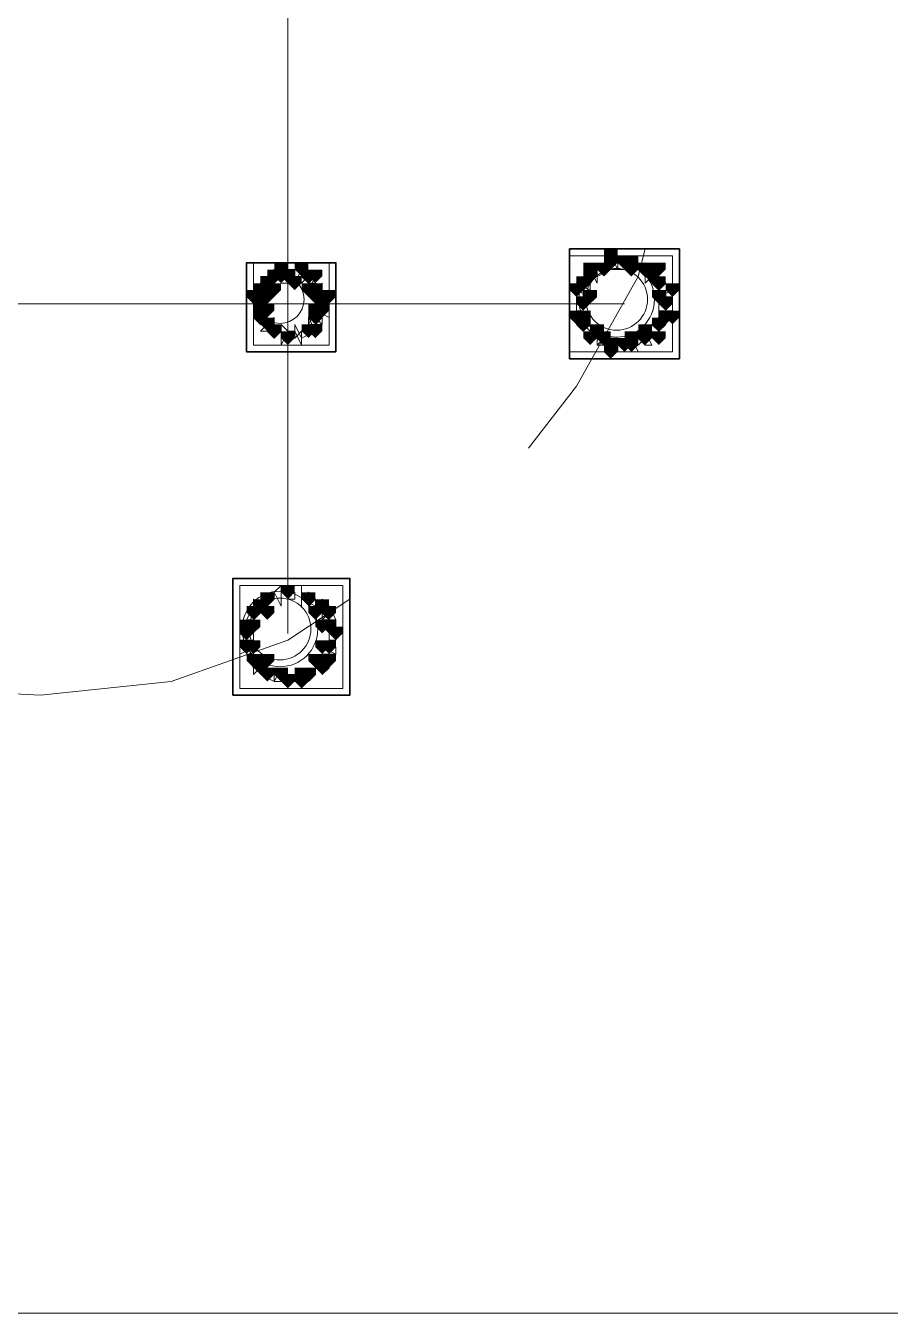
# Model space of a CAD drawing. Header units: millimetres. Extents: x 2315 to 4619, y 1334 to 1897.
# Drawn here: x 3654.18 to 3661.86, y 1530.21 to 1541.67 of the extents above; entities that cross this region are included whole.
import ezdxf

# ---------------------------------------------------------------- set-up
doc = ezdxf.new("R2010")
doc.units = ezdxf.units.MM
for name, color, linetype, true_color in [('PDF_10', 7, 'Continuous', 0x00b85c), ('PDF_AXIS', 7, 'Continuous', 0x00b85c), ('PDF_柱构件', 7, 'Continuous', 0x00b85c), ('PDF_转运站初步方案', 7, 'Continuous', 0x00b85c)]:
    doc.layers.add(name, color=color, linetype=linetype, true_color=true_color)
doc.layers.add('PDF_中心线层', color=1, linetype='Continuous')
doc.layers.add('PDF_粗实线层', color=7, linetype='Continuous')

msp = doc.modelspace()

# ---------------------------------------------------------------- hatches: boundary and pattern name
at = {"layer": 'PDF_10', "transparency": 33554559}
for points in [[(3659.502, 1539.62), (3659.441, 1539.62), (3659.441, 1539.558), (3659.502, 1539.497), (3659.563, 1539.558), (3659.563, 1539.62)], [(3659.502, 1539.62), (3659.441, 1539.62), (3659.441, 1539.558), (3659.502, 1539.497), (3659.563, 1539.558), (3659.563, 1539.62)], [(3659.502, 1539.62), (3659.441, 1539.62), (3659.441, 1539.558), (3659.502, 1539.497), (3659.563, 1539.558), (3659.563, 1539.62)], [(3656.387, 1539.497), (3656.326, 1539.497), (3656.326, 1539.436), (3656.387, 1539.375), (3656.448, 1539.436), (3656.448, 1539.497)], [(3656.387, 1539.497), (3656.326, 1539.497), (3656.326, 1539.436), (3656.387, 1539.375), (3656.448, 1539.436), (3656.448, 1539.497)], [(3656.509, 1539.497), (3656.448, 1539.497), (3656.448, 1539.436), (3656.509, 1539.375), (3656.57, 1539.436), (3656.57, 1539.497)], [(3656.509, 1539.497), (3656.448, 1539.497), (3656.448, 1539.436), (3656.509, 1539.375), (3656.57, 1539.436), (3656.57, 1539.497)], [(3656.692, 1539.497), (3656.631, 1539.497), (3656.631, 1539.436), (3656.692, 1539.375), (3656.753, 1539.436), (3656.753, 1539.497)], [(3656.692, 1539.497), (3656.631, 1539.497), (3656.631, 1539.436), (3656.692, 1539.375), (3656.753, 1539.436), (3656.753, 1539.497)], [(3659.319, 1539.558), (3659.258, 1539.558), (3659.258, 1539.497), (3659.319, 1539.436), (3659.38, 1539.497), (3659.38, 1539.558)], [(3659.319, 1539.558), (3659.258, 1539.558), (3659.258, 1539.497), (3659.319, 1539.436), (3659.38, 1539.497), (3659.38, 1539.558)], [(3659.685, 1539.558), (3659.624, 1539.558), (3659.624, 1539.497), (3659.685, 1539.436), (3659.746, 1539.497), (3659.746, 1539.558)], [(3659.685, 1539.558), (3659.624, 1539.558), (3659.624, 1539.497), (3659.685, 1539.436), (3659.746, 1539.497), (3659.746, 1539.558)], [(3656.265, 1539.375), (3656.203, 1539.375), (3656.203, 1539.314), (3656.265, 1539.253), (3656.326, 1539.314), (3656.326, 1539.375)], [(3656.265, 1539.375), (3656.203, 1539.375), (3656.203, 1539.314), (3656.265, 1539.253), (3656.326, 1539.314), (3656.326, 1539.375)], [(3656.753, 1539.375), (3656.692, 1539.375), (3656.692, 1539.314), (3656.753, 1539.253), (3656.814, 1539.314), (3656.814, 1539.375)], [(3656.753, 1539.375), (3656.692, 1539.375), (3656.692, 1539.314), (3656.753, 1539.253), (3656.814, 1539.314), (3656.814, 1539.375)], [(3659.135, 1539.436), (3659.074, 1539.436), (3659.074, 1539.375), (3659.135, 1539.314), (3659.196, 1539.375), (3659.196, 1539.436)], [(3659.135, 1539.436), (3659.074, 1539.436), (3659.074, 1539.375), (3659.135, 1539.314), (3659.196, 1539.375), (3659.196, 1539.436)], [(3659.807, 1539.436), (3659.746, 1539.436), (3659.746, 1539.375), (3659.807, 1539.314), (3659.868, 1539.375), (3659.868, 1539.436)], [(3659.807, 1539.436), (3659.746, 1539.436), (3659.746, 1539.375), (3659.807, 1539.314), (3659.868, 1539.375), (3659.868, 1539.436)], [(3659.807, 1539.436), (3659.746, 1539.436), (3659.746, 1539.375), (3659.807, 1539.314), (3659.868, 1539.375), (3659.868, 1539.436)], [(3656.265, 1539.253), (3656.203, 1539.253), (3656.203, 1539.192), (3656.265, 1539.131), (3656.326, 1539.192), (3656.326, 1539.253)], [(3656.265, 1539.253), (3656.203, 1539.253), (3656.203, 1539.192), (3656.265, 1539.131), (3656.326, 1539.192), (3656.326, 1539.253)], [(3656.814, 1539.253), (3656.753, 1539.253), (3656.753, 1539.192), (3656.814, 1539.131), (3656.875, 1539.192), (3656.875, 1539.253)], [(3656.814, 1539.253), (3656.753, 1539.253), (3656.753, 1539.192), (3656.814, 1539.131), (3656.875, 1539.192), (3656.875, 1539.253)], [(3659.135, 1539.253), (3659.074, 1539.253), (3659.074, 1539.192), (3659.135, 1539.131), (3659.196, 1539.192), (3659.196, 1539.253)], [(3659.135, 1539.253), (3659.074, 1539.253), (3659.074, 1539.192), (3659.135, 1539.131), (3659.196, 1539.192), (3659.196, 1539.253)], [(3659.868, 1539.253), (3659.807, 1539.253), (3659.807, 1539.192), (3659.868, 1539.131), (3659.929, 1539.192), (3659.929, 1539.253)], [(3659.868, 1539.253), (3659.807, 1539.253), (3659.807, 1539.192), (3659.868, 1539.131), (3659.929, 1539.192), (3659.929, 1539.253)], [(3656.265, 1539.131), (3656.203, 1539.131), (3656.203, 1539.07), (3656.265, 1539.009), (3656.326, 1539.07), (3656.326, 1539.131)], [(3656.265, 1539.131), (3656.203, 1539.131), (3656.203, 1539.07), (3656.265, 1539.009), (3656.326, 1539.07), (3656.326, 1539.131)], [(3656.753, 1539.131), (3656.692, 1539.131), (3656.692, 1539.07), (3656.753, 1539.009), (3656.814, 1539.07), (3656.814, 1539.131)], [(3656.753, 1539.131), (3656.692, 1539.131), (3656.692, 1539.07), (3656.753, 1539.009), (3656.814, 1539.07), (3656.814, 1539.131)], [(3659.135, 1539.07), (3659.074, 1539.07), (3659.074, 1539.009), (3659.135, 1538.948), (3659.196, 1539.009), (3659.196, 1539.07)], [(3659.135, 1539.07), (3659.074, 1539.07), (3659.074, 1539.009), (3659.135, 1538.948), (3659.196, 1539.009), (3659.196, 1539.07)], [(3659.807, 1539.07), (3659.746, 1539.07), (3659.746, 1539.009), (3659.807, 1538.948), (3659.868, 1539.009), (3659.868, 1539.07)], [(3659.807, 1539.07), (3659.746, 1539.07), (3659.746, 1539.009), (3659.807, 1538.948), (3659.868, 1539.009), (3659.868, 1539.07)], [(3659.807, 1539.07), (3659.746, 1539.07), (3659.746, 1539.009), (3659.807, 1538.948), (3659.868, 1539.009), (3659.868, 1539.07)], [(3656.387, 1539.009), (3656.326, 1539.009), (3656.326, 1538.948), (3656.387, 1538.887), (3656.448, 1538.948), (3656.448, 1539.009)], [(3656.387, 1539.009), (3656.326, 1539.009), (3656.326, 1538.948), (3656.387, 1538.887), (3656.448, 1538.948), (3656.448, 1539.009)], [(3656.387, 1539.009), (3656.326, 1539.009), (3656.326, 1538.948), (3656.387, 1538.887), (3656.448, 1538.948), (3656.448, 1539.009)], [(3656.509, 1538.948), (3656.448, 1538.948), (3656.448, 1538.887), (3656.509, 1538.825), (3656.57, 1538.887), (3656.57, 1538.948)], [(3656.509, 1538.948), (3656.448, 1538.948), (3656.448, 1538.887), (3656.509, 1538.825), (3656.57, 1538.887), (3656.57, 1538.948)], [(3656.692, 1539.009), (3656.631, 1539.009), (3656.631, 1538.948), (3656.692, 1538.887), (3656.753, 1538.948), (3656.753, 1539.009)], [(3656.692, 1539.009), (3656.631, 1539.009), (3656.631, 1538.948), (3656.692, 1538.887), (3656.753, 1538.948), (3656.753, 1539.009)], [(3659.319, 1538.948), (3659.258, 1538.948), (3659.258, 1538.887), (3659.319, 1538.825), (3659.38, 1538.887), (3659.38, 1538.948)], [(3659.319, 1538.948), (3659.258, 1538.948), (3659.258, 1538.887), (3659.319, 1538.825), (3659.38, 1538.887), (3659.38, 1538.948)], [(3659.685, 1538.948), (3659.624, 1538.948), (3659.624, 1538.887), (3659.685, 1538.825), (3659.746, 1538.887), (3659.746, 1538.948)], [(3659.685, 1538.948), (3659.624, 1538.948), (3659.624, 1538.887), (3659.685, 1538.825), (3659.746, 1538.887), (3659.746, 1538.948)], [(3659.502, 1538.887), (3659.441, 1538.887), (3659.441, 1538.825), (3659.502, 1538.764), (3659.563, 1538.825), (3659.563, 1538.887)], [(3659.502, 1538.887), (3659.441, 1538.887), (3659.441, 1538.825), (3659.502, 1538.764), (3659.563, 1538.825), (3659.563, 1538.887)], [(3656.326, 1536.627), (3656.265, 1536.627), (3656.265, 1536.565), (3656.326, 1536.504), (3656.387, 1536.565), (3656.387, 1536.627)], [(3656.326, 1536.627), (3656.265, 1536.627), (3656.265, 1536.565), (3656.326, 1536.504), (3656.387, 1536.565), (3656.387, 1536.627)], [(3656.509, 1536.688), (3656.448, 1536.688), (3656.448, 1536.627), (3656.509, 1536.565), (3656.57, 1536.627), (3656.57, 1536.688)], [(3656.509, 1536.688), (3656.448, 1536.688), (3656.448, 1536.627), (3656.509, 1536.565), (3656.57, 1536.627), (3656.57, 1536.688)], [(3656.692, 1536.627), (3656.631, 1536.627), (3656.631, 1536.565), (3656.692, 1536.504), (3656.753, 1536.565), (3656.753, 1536.627)], [(3656.692, 1536.627), (3656.631, 1536.627), (3656.631, 1536.565), (3656.692, 1536.504), (3656.753, 1536.565), (3656.753, 1536.627)], [(3656.203, 1536.504), (3656.142, 1536.504), (3656.142, 1536.443), (3656.203, 1536.382), (3656.265, 1536.443), (3656.265, 1536.504)], [(3656.203, 1536.504), (3656.142, 1536.504), (3656.142, 1536.443), (3656.203, 1536.382), (3656.265, 1536.443), (3656.265, 1536.504)], [(3656.875, 1536.504), (3656.814, 1536.504), (3656.814, 1536.443), (3656.875, 1536.382), (3656.936, 1536.443), (3656.936, 1536.504)], [(3656.875, 1536.504), (3656.814, 1536.504), (3656.814, 1536.443), (3656.875, 1536.382), (3656.936, 1536.443), (3656.936, 1536.504)], [(3656.142, 1536.321), (3656.081, 1536.321), (3656.081, 1536.26), (3656.142, 1536.199), (3656.203, 1536.26), (3656.203, 1536.321)], [(3656.142, 1536.321), (3656.081, 1536.321), (3656.081, 1536.26), (3656.142, 1536.199), (3656.203, 1536.26), (3656.203, 1536.321)], [(3656.936, 1536.321), (3656.875, 1536.321), (3656.875, 1536.26), (3656.936, 1536.199), (3656.997, 1536.26), (3656.997, 1536.321)], [(3656.936, 1536.321), (3656.875, 1536.321), (3656.875, 1536.26), (3656.936, 1536.199), (3656.997, 1536.26), (3656.997, 1536.321)], [(3656.203, 1536.077), (3656.142, 1536.077), (3656.142, 1536.016), (3656.203, 1535.955), (3656.265, 1536.016), (3656.265, 1536.077)], [(3656.203, 1536.077), (3656.142, 1536.077), (3656.142, 1536.016), (3656.203, 1535.955), (3656.265, 1536.016), (3656.265, 1536.077)], [(3656.875, 1536.077), (3656.814, 1536.077), (3656.814, 1536.016), (3656.875, 1535.955), (3656.936, 1536.016), (3656.936, 1536.077)], [(3656.875, 1536.077), (3656.814, 1536.077), (3656.814, 1536.016), (3656.875, 1535.955), (3656.936, 1536.016), (3656.936, 1536.077)], [(3656.326, 1535.955), (3656.265, 1535.955), (3656.265, 1535.894), (3656.326, 1535.832), (3656.387, 1535.894), (3656.387, 1535.955)], [(3656.326, 1535.955), (3656.265, 1535.955), (3656.265, 1535.894), (3656.326, 1535.832), (3656.387, 1535.894), (3656.387, 1535.955)], [(3656.692, 1535.955), (3656.631, 1535.955), (3656.631, 1535.894), (3656.692, 1535.832), (3656.753, 1535.894), (3656.753, 1535.955)], [(3656.692, 1535.955), (3656.631, 1535.955), (3656.631, 1535.894), (3656.692, 1535.832), (3656.753, 1535.894), (3656.753, 1535.955)], [(3656.509, 1535.894), (3656.448, 1535.894), (3656.448, 1535.832), (3656.509, 1535.771), (3656.57, 1535.832), (3656.57, 1535.894)], [(3656.509, 1535.894), (3656.448, 1535.894), (3656.448, 1535.832), (3656.509, 1535.771), (3656.57, 1535.832), (3656.57, 1535.894)]]:
    msp.add_hatch(color=256, dxfattribs=at).paths.add_polyline_path(points)
at = {"layer": 'PDF_柱构件', "transparency": 33554559}
for points in [[(3659.38, 1539.681), (3659.319, 1539.681), (3659.319, 1539.62), (3659.38, 1539.558), (3659.441, 1539.62), (3659.441, 1539.681)], [(3659.38, 1539.62), (3659.319, 1539.62), (3659.319, 1539.558), (3659.38, 1539.497), (3659.441, 1539.558), (3659.441, 1539.62)], [(3659.563, 1539.62), (3659.502, 1539.62), (3659.502, 1539.558), (3659.563, 1539.497), (3659.624, 1539.558), (3659.624, 1539.62)], [(3656.448, 1539.558), (3656.387, 1539.558), (3656.387, 1539.497), (3656.448, 1539.436), (3656.509, 1539.497), (3656.509, 1539.558)], [(3656.448, 1539.497), (3656.387, 1539.497), (3656.387, 1539.436), (3656.448, 1539.375), (3656.509, 1539.436), (3656.509, 1539.497)], [(3656.631, 1539.558), (3656.57, 1539.558), (3656.57, 1539.497), (3656.631, 1539.436), (3656.692, 1539.497), (3656.692, 1539.558)], [(3656.753, 1539.497), (3656.692, 1539.497), (3656.692, 1539.436), (3656.753, 1539.375), (3656.814, 1539.436), (3656.814, 1539.497)], [(3659.196, 1539.558), (3659.135, 1539.558), (3659.135, 1539.497), (3659.196, 1539.436), (3659.258, 1539.497), (3659.258, 1539.558)], [(3659.196, 1539.497), (3659.135, 1539.497), (3659.135, 1539.436), (3659.196, 1539.375), (3659.258, 1539.436), (3659.258, 1539.497)], [(3659.563, 1539.558), (3659.502, 1539.558), (3659.502, 1539.497), (3659.563, 1539.436), (3659.624, 1539.497), (3659.624, 1539.558)], [(3659.746, 1539.497), (3659.685, 1539.497), (3659.685, 1539.436), (3659.746, 1539.375), (3659.807, 1539.436), (3659.807, 1539.497)], [(3659.807, 1539.558), (3659.746, 1539.558), (3659.746, 1539.497), (3659.807, 1539.436), (3659.868, 1539.497), (3659.868, 1539.558)], [(3656.326, 1539.436), (3656.265, 1539.436), (3656.265, 1539.375), (3656.326, 1539.314), (3656.387, 1539.375), (3656.387, 1539.436)], [(3656.387, 1539.375), (3656.326, 1539.375), (3656.326, 1539.314), (3656.387, 1539.253), (3656.448, 1539.314), (3656.448, 1539.375)], [(3656.57, 1539.436), (3656.509, 1539.436), (3656.509, 1539.375), (3656.57, 1539.314), (3656.631, 1539.375), (3656.631, 1539.436)], [(3656.692, 1539.375), (3656.631, 1539.375), (3656.631, 1539.314), (3656.692, 1539.253), (3656.753, 1539.314), (3656.753, 1539.375)], [(3659.074, 1539.375), (3659.013, 1539.375), (3659.013, 1539.314), (3659.074, 1539.253), (3659.135, 1539.314), (3659.135, 1539.375)], [(3659.929, 1539.375), (3659.868, 1539.375), (3659.868, 1539.314), (3659.929, 1539.253), (3659.99, 1539.314), (3659.99, 1539.375)], [(3656.203, 1539.314), (3656.142, 1539.314), (3656.142, 1539.253), (3656.203, 1539.192), (3656.265, 1539.253), (3656.265, 1539.314)], [(3656.265, 1539.314), (3656.203, 1539.314), (3656.203, 1539.253), (3656.265, 1539.192), (3656.326, 1539.253), (3656.326, 1539.314)], [(3656.326, 1539.314), (3656.265, 1539.314), (3656.265, 1539.253), (3656.326, 1539.192), (3656.387, 1539.253), (3656.387, 1539.314)], [(3656.753, 1539.314), (3656.692, 1539.314), (3656.692, 1539.253), (3656.753, 1539.192), (3656.814, 1539.253), (3656.814, 1539.314)], [(3656.814, 1539.314), (3656.753, 1539.314), (3656.753, 1539.253), (3656.814, 1539.192), (3656.875, 1539.253), (3656.875, 1539.314)], [(3656.875, 1539.314), (3656.814, 1539.314), (3656.814, 1539.253), (3656.875, 1539.192), (3656.936, 1539.253), (3656.936, 1539.314)], [(3659.196, 1539.314), (3659.135, 1539.314), (3659.135, 1539.253), (3659.196, 1539.192), (3659.258, 1539.253), (3659.258, 1539.314)], [(3659.807, 1539.314), (3659.746, 1539.314), (3659.746, 1539.253), (3659.807, 1539.192), (3659.868, 1539.253), (3659.868, 1539.314)], [(3656.265, 1539.192), (3656.203, 1539.192), (3656.203, 1539.131), (3656.265, 1539.07), (3656.326, 1539.131), (3656.326, 1539.192)], [(3656.326, 1539.192), (3656.265, 1539.192), (3656.265, 1539.131), (3656.326, 1539.07), (3656.387, 1539.131), (3656.387, 1539.192)], [(3656.753, 1539.192), (3656.692, 1539.192), (3656.692, 1539.131), (3656.753, 1539.07), (3656.814, 1539.131), (3656.814, 1539.192)], [(3656.814, 1539.192), (3656.753, 1539.192), (3656.753, 1539.131), (3656.814, 1539.07), (3656.875, 1539.131), (3656.875, 1539.192)], [(3659.074, 1539.131), (3659.013, 1539.131), (3659.013, 1539.07), (3659.074, 1539.009), (3659.135, 1539.07), (3659.135, 1539.131)], [(3659.135, 1539.131), (3659.074, 1539.131), (3659.074, 1539.07), (3659.135, 1539.009), (3659.196, 1539.07), (3659.196, 1539.131)], [(3659.868, 1539.131), (3659.807, 1539.131), (3659.807, 1539.07), (3659.868, 1539.009), (3659.929, 1539.07), (3659.929, 1539.131)], [(3659.929, 1539.131), (3659.868, 1539.131), (3659.868, 1539.07), (3659.929, 1539.009), (3659.99, 1539.07), (3659.99, 1539.131)], [(3656.326, 1539.07), (3656.265, 1539.07), (3656.265, 1539.009), (3656.326, 1538.948), (3656.387, 1539.009), (3656.387, 1539.07)], [(3656.753, 1539.009), (3656.692, 1539.009), (3656.692, 1538.948), (3656.753, 1538.887), (3656.814, 1538.948), (3656.814, 1539.009)], [(3659.196, 1538.948), (3659.135, 1538.948), (3659.135, 1538.887), (3659.196, 1538.825), (3659.258, 1538.887), (3659.258, 1538.948)], [(3659.258, 1539.009), (3659.196, 1539.009), (3659.196, 1538.948), (3659.258, 1538.887), (3659.319, 1538.948), (3659.319, 1539.009)], [(3659.563, 1538.948), (3659.502, 1538.948), (3659.502, 1538.887), (3659.563, 1538.825), (3659.624, 1538.887), (3659.624, 1538.948)], [(3659.685, 1539.009), (3659.624, 1539.009), (3659.624, 1538.948), (3659.685, 1538.887), (3659.746, 1538.948), (3659.746, 1539.009)], [(3659.807, 1538.948), (3659.746, 1538.948), (3659.746, 1538.887), (3659.807, 1538.825), (3659.868, 1538.887), (3659.868, 1538.948)], [(3659.38, 1538.887), (3659.319, 1538.887), (3659.319, 1538.825), (3659.38, 1538.764), (3659.441, 1538.825), (3659.441, 1538.887)], [(3659.38, 1538.825), (3659.319, 1538.825), (3659.319, 1538.764), (3659.38, 1538.703), (3659.441, 1538.764), (3659.441, 1538.825)], [(3659.563, 1538.887), (3659.502, 1538.887), (3659.502, 1538.825), (3659.563, 1538.764), (3659.624, 1538.825), (3659.624, 1538.887)], [(3656.265, 1536.565), (3656.203, 1536.565), (3656.203, 1536.504), (3656.265, 1536.443), (3656.326, 1536.504), (3656.326, 1536.565)], [(3656.326, 1536.504), (3656.265, 1536.504), (3656.265, 1536.443), (3656.326, 1536.382), (3656.387, 1536.443), (3656.387, 1536.504)], [(3656.753, 1536.504), (3656.692, 1536.504), (3656.692, 1536.443), (3656.753, 1536.382), (3656.814, 1536.443), (3656.814, 1536.504)], [(3656.814, 1536.565), (3656.753, 1536.565), (3656.753, 1536.504), (3656.814, 1536.443), (3656.875, 1536.504), (3656.875, 1536.565)], [(3656.142, 1536.382), (3656.081, 1536.382), (3656.081, 1536.321), (3656.142, 1536.26), (3656.203, 1536.321), (3656.203, 1536.382)], [(3656.203, 1536.382), (3656.142, 1536.382), (3656.142, 1536.321), (3656.203, 1536.26), (3656.265, 1536.321), (3656.265, 1536.382)], [(3656.814, 1536.382), (3656.753, 1536.382), (3656.753, 1536.321), (3656.814, 1536.26), (3656.875, 1536.321), (3656.875, 1536.382)], [(3656.875, 1536.382), (3656.814, 1536.382), (3656.814, 1536.321), (3656.875, 1536.26), (3656.936, 1536.321), (3656.936, 1536.382)], [(3656.142, 1536.199), (3656.081, 1536.199), (3656.081, 1536.138), (3656.142, 1536.077), (3656.203, 1536.138), (3656.203, 1536.199)], [(3656.203, 1536.199), (3656.142, 1536.199), (3656.142, 1536.138), (3656.203, 1536.077), (3656.265, 1536.138), (3656.265, 1536.199)], [(3656.814, 1536.199), (3656.753, 1536.199), (3656.753, 1536.138), (3656.814, 1536.077), (3656.875, 1536.138), (3656.875, 1536.199)], [(3656.875, 1536.199), (3656.814, 1536.199), (3656.814, 1536.138), (3656.875, 1536.077), (3656.936, 1536.138), (3656.936, 1536.199)], [(3656.326, 1536.077), (3656.265, 1536.077), (3656.265, 1536.016), (3656.326, 1535.955), (3656.387, 1536.016), (3656.387, 1536.077)], [(3656.753, 1536.077), (3656.692, 1536.077), (3656.692, 1536.016), (3656.753, 1535.955), (3656.814, 1536.016), (3656.814, 1536.077)], [(3656.265, 1536.016), (3656.203, 1536.016), (3656.203, 1535.955), (3656.265, 1535.894), (3656.326, 1535.955), (3656.326, 1536.016)], [(3656.448, 1535.955), (3656.387, 1535.955), (3656.387, 1535.894), (3656.448, 1535.832), (3656.509, 1535.894), (3656.509, 1535.955)], [(3656.631, 1535.955), (3656.57, 1535.955), (3656.57, 1535.894), (3656.631, 1535.832), (3656.692, 1535.894), (3656.692, 1535.955)], [(3656.814, 1536.016), (3656.753, 1536.016), (3656.753, 1535.955), (3656.814, 1535.894), (3656.875, 1535.955), (3656.875, 1536.016)], [(3656.631, 1535.894), (3656.57, 1535.894), (3656.57, 1535.832), (3656.631, 1535.771), (3656.692, 1535.832), (3656.692, 1535.894)]]:
    msp.add_hatch(color=256, dxfattribs=at).paths.add_polyline_path(points)
at = {"layer": 'PDF_转运站初步方案', "transparency": 33554559}
for points in [[(3659.502, 1539.62), (3659.441, 1539.62), (3659.441, 1539.558), (3659.502, 1539.497), (3659.563, 1539.558), (3659.563, 1539.62)], [(3659.502, 1539.62), (3659.441, 1539.62), (3659.441, 1539.558), (3659.502, 1539.497), (3659.563, 1539.558), (3659.563, 1539.62)], [(3656.387, 1539.497), (3656.326, 1539.497), (3656.326, 1539.436), (3656.387, 1539.375), (3656.448, 1539.436), (3656.448, 1539.497)], [(3656.387, 1539.497), (3656.326, 1539.497), (3656.326, 1539.436), (3656.387, 1539.375), (3656.448, 1539.436), (3656.448, 1539.497)], [(3656.509, 1539.497), (3656.448, 1539.497), (3656.448, 1539.436), (3656.509, 1539.375), (3656.57, 1539.436), (3656.57, 1539.497)], [(3656.509, 1539.497), (3656.448, 1539.497), (3656.448, 1539.436), (3656.509, 1539.375), (3656.57, 1539.436), (3656.57, 1539.497)], [(3656.692, 1539.497), (3656.631, 1539.497), (3656.631, 1539.436), (3656.692, 1539.375), (3656.753, 1539.436), (3656.753, 1539.497)], [(3656.692, 1539.497), (3656.631, 1539.497), (3656.631, 1539.436), (3656.692, 1539.375), (3656.753, 1539.436), (3656.753, 1539.497)], [(3659.319, 1539.558), (3659.258, 1539.558), (3659.258, 1539.497), (3659.319, 1539.436), (3659.38, 1539.497), (3659.38, 1539.558)], [(3659.319, 1539.558), (3659.258, 1539.558), (3659.258, 1539.497), (3659.319, 1539.436), (3659.38, 1539.497), (3659.38, 1539.558)], [(3659.685, 1539.558), (3659.624, 1539.558), (3659.624, 1539.497), (3659.685, 1539.436), (3659.746, 1539.497), (3659.746, 1539.558)], [(3659.685, 1539.558), (3659.624, 1539.558), (3659.624, 1539.497), (3659.685, 1539.436), (3659.746, 1539.497), (3659.746, 1539.558)], [(3656.265, 1539.375), (3656.203, 1539.375), (3656.203, 1539.314), (3656.265, 1539.253), (3656.326, 1539.314), (3656.326, 1539.375)], [(3656.265, 1539.375), (3656.203, 1539.375), (3656.203, 1539.314), (3656.265, 1539.253), (3656.326, 1539.314), (3656.326, 1539.375)], [(3656.753, 1539.375), (3656.692, 1539.375), (3656.692, 1539.314), (3656.753, 1539.253), (3656.814, 1539.314), (3656.814, 1539.375)], [(3656.753, 1539.375), (3656.692, 1539.375), (3656.692, 1539.314), (3656.753, 1539.253), (3656.814, 1539.314), (3656.814, 1539.375)], [(3659.135, 1539.436), (3659.074, 1539.436), (3659.074, 1539.375), (3659.135, 1539.314), (3659.196, 1539.375), (3659.196, 1539.436)], [(3659.135, 1539.436), (3659.074, 1539.436), (3659.074, 1539.375), (3659.135, 1539.314), (3659.196, 1539.375), (3659.196, 1539.436)], [(3659.807, 1539.436), (3659.746, 1539.436), (3659.746, 1539.375), (3659.807, 1539.314), (3659.868, 1539.375), (3659.868, 1539.436)], [(3659.807, 1539.436), (3659.746, 1539.436), (3659.746, 1539.375), (3659.807, 1539.314), (3659.868, 1539.375), (3659.868, 1539.436)], [(3656.265, 1539.253), (3656.203, 1539.253), (3656.203, 1539.192), (3656.265, 1539.131), (3656.326, 1539.192), (3656.326, 1539.253)], [(3656.265, 1539.253), (3656.203, 1539.253), (3656.203, 1539.192), (3656.265, 1539.131), (3656.326, 1539.192), (3656.326, 1539.253)], [(3656.814, 1539.253), (3656.753, 1539.253), (3656.753, 1539.192), (3656.814, 1539.131), (3656.875, 1539.192), (3656.875, 1539.253)], [(3656.814, 1539.253), (3656.753, 1539.253), (3656.753, 1539.192), (3656.814, 1539.131), (3656.875, 1539.192), (3656.875, 1539.253)], [(3659.135, 1539.253), (3659.074, 1539.253), (3659.074, 1539.192), (3659.135, 1539.131), (3659.196, 1539.192), (3659.196, 1539.253)], [(3659.135, 1539.253), (3659.074, 1539.253), (3659.074, 1539.192), (3659.135, 1539.131), (3659.196, 1539.192), (3659.196, 1539.253)], [(3659.868, 1539.253), (3659.807, 1539.253), (3659.807, 1539.192), (3659.868, 1539.131), (3659.929, 1539.192), (3659.929, 1539.253)], [(3659.868, 1539.253), (3659.807, 1539.253), (3659.807, 1539.192), (3659.868, 1539.131), (3659.929, 1539.192), (3659.929, 1539.253)], [(3656.265, 1539.131), (3656.203, 1539.131), (3656.203, 1539.07), (3656.265, 1539.009), (3656.326, 1539.07), (3656.326, 1539.131)], [(3656.265, 1539.131), (3656.203, 1539.131), (3656.203, 1539.07), (3656.265, 1539.009), (3656.326, 1539.07), (3656.326, 1539.131)], [(3656.753, 1539.131), (3656.692, 1539.131), (3656.692, 1539.07), (3656.753, 1539.009), (3656.814, 1539.07), (3656.814, 1539.131)], [(3656.753, 1539.131), (3656.692, 1539.131), (3656.692, 1539.07), (3656.753, 1539.009), (3656.814, 1539.07), (3656.814, 1539.131)], [(3659.135, 1539.07), (3659.074, 1539.07), (3659.074, 1539.009), (3659.135, 1538.948), (3659.196, 1539.009), (3659.196, 1539.07)], [(3659.135, 1539.07), (3659.074, 1539.07), (3659.074, 1539.009), (3659.135, 1538.948), (3659.196, 1539.009), (3659.196, 1539.07)], [(3659.807, 1539.07), (3659.746, 1539.07), (3659.746, 1539.009), (3659.807, 1538.948), (3659.868, 1539.009), (3659.868, 1539.07)], [(3659.807, 1539.07), (3659.746, 1539.07), (3659.746, 1539.009), (3659.807, 1538.948), (3659.868, 1539.009), (3659.868, 1539.07)], [(3656.387, 1539.009), (3656.326, 1539.009), (3656.326, 1538.948), (3656.387, 1538.887), (3656.448, 1538.948), (3656.448, 1539.009)], [(3656.387, 1539.009), (3656.326, 1539.009), (3656.326, 1538.948), (3656.387, 1538.887), (3656.448, 1538.948), (3656.448, 1539.009)], [(3656.509, 1538.948), (3656.448, 1538.948), (3656.448, 1538.887), (3656.509, 1538.825), (3656.57, 1538.887), (3656.57, 1538.948)], [(3656.509, 1538.948), (3656.448, 1538.948), (3656.448, 1538.887), (3656.509, 1538.825), (3656.57, 1538.887), (3656.57, 1538.948)], [(3656.692, 1539.009), (3656.631, 1539.009), (3656.631, 1538.948), (3656.692, 1538.887), (3656.753, 1538.948), (3656.753, 1539.009)], [(3656.692, 1539.009), (3656.631, 1539.009), (3656.631, 1538.948), (3656.692, 1538.887), (3656.753, 1538.948), (3656.753, 1539.009)], [(3659.319, 1538.948), (3659.258, 1538.948), (3659.258, 1538.887), (3659.319, 1538.825), (3659.38, 1538.887), (3659.38, 1538.948)], [(3659.319, 1538.948), (3659.258, 1538.948), (3659.258, 1538.887), (3659.319, 1538.825), (3659.38, 1538.887), (3659.38, 1538.948)], [(3659.685, 1538.948), (3659.624, 1538.948), (3659.624, 1538.887), (3659.685, 1538.825), (3659.746, 1538.887), (3659.746, 1538.948)], [(3659.685, 1538.948), (3659.624, 1538.948), (3659.624, 1538.887), (3659.685, 1538.825), (3659.746, 1538.887), (3659.746, 1538.948)], [(3659.502, 1538.887), (3659.441, 1538.887), (3659.441, 1538.825), (3659.502, 1538.764), (3659.563, 1538.825), (3659.563, 1538.887)], [(3659.502, 1538.887), (3659.441, 1538.887), (3659.441, 1538.825), (3659.502, 1538.764), (3659.563, 1538.825), (3659.563, 1538.887)], [(3656.326, 1536.627), (3656.265, 1536.627), (3656.265, 1536.565), (3656.326, 1536.504), (3656.387, 1536.565), (3656.387, 1536.627)], [(3656.326, 1536.627), (3656.265, 1536.627), (3656.265, 1536.565), (3656.326, 1536.504), (3656.387, 1536.565), (3656.387, 1536.627)], [(3656.509, 1536.688), (3656.448, 1536.688), (3656.448, 1536.627), (3656.509, 1536.565), (3656.57, 1536.627), (3656.57, 1536.688)], [(3656.509, 1536.688), (3656.448, 1536.688), (3656.448, 1536.627), (3656.509, 1536.565), (3656.57, 1536.627), (3656.57, 1536.688)], [(3656.692, 1536.627), (3656.631, 1536.627), (3656.631, 1536.565), (3656.692, 1536.504), (3656.753, 1536.565), (3656.753, 1536.627)], [(3656.692, 1536.627), (3656.631, 1536.627), (3656.631, 1536.565), (3656.692, 1536.504), (3656.753, 1536.565), (3656.753, 1536.627)], [(3656.203, 1536.504), (3656.142, 1536.504), (3656.142, 1536.443), (3656.203, 1536.382), (3656.265, 1536.443), (3656.265, 1536.504)], [(3656.203, 1536.504), (3656.142, 1536.504), (3656.142, 1536.443), (3656.203, 1536.382), (3656.265, 1536.443), (3656.265, 1536.504)], [(3656.875, 1536.504), (3656.814, 1536.504), (3656.814, 1536.443), (3656.875, 1536.382), (3656.936, 1536.443), (3656.936, 1536.504)], [(3656.875, 1536.504), (3656.814, 1536.504), (3656.814, 1536.443), (3656.875, 1536.382), (3656.936, 1536.443), (3656.936, 1536.504)], [(3656.142, 1536.321), (3656.081, 1536.321), (3656.081, 1536.26), (3656.142, 1536.199), (3656.203, 1536.26), (3656.203, 1536.321)], [(3656.142, 1536.321), (3656.081, 1536.321), (3656.081, 1536.26), (3656.142, 1536.199), (3656.203, 1536.26), (3656.203, 1536.321)], [(3656.936, 1536.321), (3656.875, 1536.321), (3656.875, 1536.26), (3656.936, 1536.199), (3656.997, 1536.26), (3656.997, 1536.321)], [(3656.936, 1536.321), (3656.875, 1536.321), (3656.875, 1536.26), (3656.936, 1536.199), (3656.997, 1536.26), (3656.997, 1536.321)], [(3656.203, 1536.077), (3656.142, 1536.077), (3656.142, 1536.016), (3656.203, 1535.955), (3656.265, 1536.016), (3656.265, 1536.077)], [(3656.203, 1536.077), (3656.142, 1536.077), (3656.142, 1536.016), (3656.203, 1535.955), (3656.265, 1536.016), (3656.265, 1536.077)], [(3656.875, 1536.077), (3656.814, 1536.077), (3656.814, 1536.016), (3656.875, 1535.955), (3656.936, 1536.016), (3656.936, 1536.077)], [(3656.875, 1536.077), (3656.814, 1536.077), (3656.814, 1536.016), (3656.875, 1535.955), (3656.936, 1536.016), (3656.936, 1536.077)], [(3656.326, 1535.955), (3656.265, 1535.955), (3656.265, 1535.894), (3656.326, 1535.832), (3656.387, 1535.894), (3656.387, 1535.955)], [(3656.326, 1535.955), (3656.265, 1535.955), (3656.265, 1535.894), (3656.326, 1535.832), (3656.387, 1535.894), (3656.387, 1535.955)], [(3656.692, 1535.955), (3656.631, 1535.955), (3656.631, 1535.894), (3656.692, 1535.832), (3656.753, 1535.894), (3656.753, 1535.955)], [(3656.692, 1535.955), (3656.631, 1535.955), (3656.631, 1535.894), (3656.692, 1535.832), (3656.753, 1535.894), (3656.753, 1535.955)], [(3656.509, 1535.894), (3656.448, 1535.894), (3656.448, 1535.832), (3656.509, 1535.771), (3656.57, 1535.832), (3656.57, 1535.894)], [(3656.509, 1535.894), (3656.448, 1535.894), (3656.448, 1535.832), (3656.509, 1535.771), (3656.57, 1535.832), (3656.57, 1535.894)]]:
    msp.add_hatch(color=256, dxfattribs=at).paths.add_polyline_path(points)

# ---------------------------------------------------------------- linework, layer by layer
at = {"layer": 'PDF_10', "lineweight": 18}
for points in [[(3656.509, 1539.497), (3656.509, 1539.436), (3656.57, 1539.436)], [(3659.258, 1539.497), (3659.319, 1539.558)], [(3659.319, 1539.497), (3659.258, 1539.558)], [(3659.441, 1539.558), (3659.502, 1539.558)], [(3659.624, 1539.558), (3659.685, 1539.497), (3659.685, 1539.558)], [(3656.326, 1539.314), (3656.265, 1539.314), (3656.326, 1539.375)], [(3656.387, 1539.436), (3656.387, 1539.375), (3656.448, 1539.436)], [(3656.631, 1539.436), (3656.692, 1539.375)], [(3656.631, 1539.375), (3656.692, 1539.436)], [(3656.753, 1539.375), (3656.814, 1539.314), (3656.753, 1539.314)], [(3659.135, 1539.314), (3659.196, 1539.375), (3659.135, 1539.375)], [(3659.807, 1539.375), (3659.807, 1539.314)], [(3656.265, 1539.131), (3656.265, 1539.192), (3656.203, 1539.192)], [(3656.753, 1539.192), (3656.814, 1539.192), (3656.814, 1539.131)], [(3659.135, 1539.131), (3659.135, 1539.192), (3659.074, 1539.192)], [(3659.807, 1539.192), (3659.868, 1539.192), (3659.868, 1539.131)], [(3656.326, 1539.009), (3656.265, 1539.07)], [(3656.326, 1539.07), (3656.265, 1539.009)], [(3656.814, 1539.07), (3656.753, 1539.009)], [(3656.753, 1539.07), (3656.814, 1539.009)], [(3656.448, 1538.948), (3656.387, 1538.948)], [(3656.57, 1538.887), (3656.509, 1538.887), (3656.509, 1538.948)], [(3656.692, 1538.948), (3656.631, 1538.948), (3656.692, 1538.948)], [(3659.196, 1538.948), (3659.135, 1539.009), (3659.196, 1539.009)], [(3659.807, 1539.009), (3659.807, 1538.948)], [(3659.319, 1538.825), (3659.258, 1538.887)], [(3659.319, 1538.887), (3659.258, 1538.825)], [(3659.502, 1538.764), (3659.502, 1538.825), (3659.441, 1538.825)], [(3659.685, 1538.825), (3659.685, 1538.887), (3659.624, 1538.825)], [(3656.57, 1536.627), (3656.509, 1536.627), (3656.509, 1536.565)], [(3656.387, 1536.565), (3656.326, 1536.565), (3656.326, 1536.504)], [(3656.692, 1536.504), (3656.753, 1536.565), (3656.692, 1536.565)], [(3656.203, 1536.443), (3656.203, 1536.382), (3656.203, 1536.443)], [(3656.875, 1536.382), (3656.814, 1536.443)], [(3656.814, 1536.382), (3656.875, 1536.443)], [(3656.203, 1536.26), (3656.142, 1536.26), (3656.142, 1536.199)], [(3656.936, 1536.199), (3656.936, 1536.26), (3656.875, 1536.26)], [(3656.203, 1536.016), (3656.203, 1536.077), (3656.203, 1536.016)], [(3656.814, 1536.016), (3656.875, 1536.077)], [(3656.814, 1536.077), (3656.875, 1536.016)], [(3656.326, 1535.894), (3656.326, 1535.955), (3656.387, 1535.894)], [(3656.692, 1535.894), (3656.753, 1535.955)], [(3656.692, 1535.955), (3656.753, 1535.894)], [(3656.509, 1535.894), (3656.509, 1535.832), (3656.57, 1535.832)]]:
    msp.add_lwpolyline(points, dxfattribs=at)
at = {"layer": 'PDF_AXIS', "lineweight": 18}
for points in [[(3659.929, 1538.764), (3659.929, 1539.62), (3659.013, 1539.62), (3659.013, 1538.764)], [(3656.875, 1538.825), (3656.875, 1539.558), (3656.203, 1539.558), (3656.203, 1538.825)], [(3656.081, 1535.771), (3656.081, 1536.688), (3656.997, 1536.688), (3656.997, 1535.771)]]:
    msp.add_lwpolyline(points, close=True, dxfattribs=at)
at = {"layer": 'PDF_中心线层', "color": 112, "lineweight": 18, "true_color": 0x00b85c}
for points in [[(3656.509, 1547.133), (3656.509, 1536.26)], [(3648.08, 1541.635), (3648.08, 1541.085), (3648.263, 1539.986), (3648.69, 1538.948), (3649.301, 1537.97), (3650.095, 1537.176), (3651.012, 1536.504), (3652.05, 1536.016), (3653.149, 1535.771), (3654.31, 1535.71), (3655.47, 1535.832), (3656.509, 1536.199), (3657.059, 1536.565)], [(3658.647, 1537.909), (3659.074, 1538.459), (3659.624, 1539.436), (3659.685, 1539.681)], [(3648.568, 1539.192), (3659.502, 1539.192)]]:
    msp.add_lwpolyline(points, dxfattribs=at)
at = {"layer": 'PDF_柱构件', "lineweight": 18}
for points in [[(3659.38, 1539.62), (3659.38, 1539.497), (3659.441, 1539.497)], [(3659.441, 1539.497), (3659.502, 1539.497), (3659.502, 1539.62), (3659.441, 1539.62)], [(3659.563, 1539.62), (3659.563, 1539.497), (3659.624, 1539.62)], [(3656.387, 1539.375), (3656.448, 1539.436), (3656.387, 1539.497), (3656.326, 1539.436)], [(3656.448, 1539.497), (3656.448, 1539.375), (3656.509, 1539.375)], [(3656.509, 1539.436), (3656.57, 1539.436), (3656.57, 1539.497), (3656.509, 1539.497)], [(3656.631, 1539.497), (3656.57, 1539.375)], [(3656.631, 1539.436), (3656.692, 1539.375), (3656.753, 1539.436), (3656.631, 1539.497)], [(3659.196, 1539.497), (3659.258, 1539.375), (3659.258, 1539.436)], [(3659.258, 1539.436), (3659.38, 1539.497), (3659.319, 1539.558), (3659.258, 1539.497)], [(3659.624, 1539.497), (3659.685, 1539.436), (3659.746, 1539.497), (3659.685, 1539.558)], [(3659.807, 1539.497), (3659.685, 1539.436), (3659.685, 1539.375)], [(3656.326, 1539.253), (3656.326, 1539.314), (3656.265, 1539.375), (3656.203, 1539.314)], [(3656.265, 1539.436), (3656.387, 1539.314), (3656.326, 1539.436)], [(3656.753, 1539.436), (3656.692, 1539.314)], [(3656.692, 1539.314), (3656.753, 1539.253), (3656.814, 1539.314), (3656.814, 1539.375)], [(3659.196, 1539.314), (3659.196, 1539.375), (3659.135, 1539.436), (3659.074, 1539.375)], [(3659.746, 1539.375), (3659.807, 1539.314), (3659.868, 1539.375), (3659.807, 1539.436)], [(3656.203, 1539.253), (3656.326, 1539.253)], [(3656.326, 1539.131), (3656.326, 1539.253), (3656.203, 1539.253), (3656.203, 1539.131)], [(3656.875, 1539.253), (3656.753, 1539.253)], [(3656.753, 1539.253), (3656.753, 1539.131), (3656.875, 1539.131), (3656.875, 1539.253)], [(3659.074, 1539.314), (3659.196, 1539.253)], [(3659.135, 1539.131), (3659.135, 1539.253), (3659.074, 1539.253), (3659.074, 1539.131)], [(3659.929, 1539.314), (3659.807, 1539.253)], [(3659.807, 1539.253), (3659.807, 1539.131), (3659.929, 1539.131), (3659.929, 1539.253)], [(3656.203, 1539.07), (3656.326, 1539.131), (3656.203, 1539.131)], [(3656.326, 1539.009), (3656.326, 1539.131), (3656.203, 1539.07), (3656.265, 1539.009)], [(3656.753, 1539.131), (3656.692, 1539.009), (3656.814, 1539.009), (3656.814, 1539.07)], [(3656.875, 1539.131), (3656.753, 1539.131), (3656.875, 1539.07)], [(3659.074, 1539.07), (3659.196, 1539.07), (3659.196, 1539.131)], [(3659.929, 1539.07), (3659.807, 1539.131), (3659.807, 1539.07)], [(3656.326, 1538.948), (3656.387, 1539.009), (3656.387, 1539.07), (3656.265, 1538.948)], [(3656.753, 1538.948), (3656.692, 1539.07), (3656.692, 1539.009)], [(3659.196, 1539.009), (3659.196, 1539.07), (3659.074, 1539.009), (3659.135, 1538.948)], [(3659.807, 1539.07), (3659.746, 1539.009), (3659.807, 1538.948), (3659.868, 1539.009)], [(3656.448, 1538.948), (3656.387, 1539.009), (3656.326, 1538.948), (3656.387, 1538.887)], [(3656.448, 1538.825), (3656.509, 1538.948), (3656.448, 1539.009), (3656.448, 1538.887)], [(3656.57, 1538.948), (3656.509, 1538.948), (3656.509, 1538.887), (3656.57, 1538.887)], [(3656.631, 1538.887), (3656.57, 1539.009), (3656.57, 1538.948), (3656.631, 1538.825)], [(3656.692, 1539.009), (3656.631, 1538.948), (3656.631, 1538.887), (3656.753, 1538.948)], [(3659.196, 1538.887), (3659.258, 1538.948)], [(3659.38, 1538.887), (3659.258, 1538.948), (3659.258, 1538.825), (3659.319, 1538.825)], [(3659.685, 1538.948), (3659.624, 1538.887), (3659.685, 1538.825), (3659.746, 1538.825)], [(3659.807, 1538.887), (3659.685, 1538.948)], [(3659.38, 1538.764), (3659.441, 1538.887), (3659.38, 1538.887)], [(3659.502, 1538.825), (3659.441, 1538.825), (3659.441, 1538.764), (3659.502, 1538.764)], [(3659.624, 1538.764), (3659.563, 1538.887), (3659.563, 1538.764)], [(3656.387, 1536.565), (3656.326, 1536.504), (3656.265, 1536.565), (3656.387, 1536.627)], [(3656.448, 1536.688), (3656.448, 1536.565), (3656.448, 1536.504), (3656.387, 1536.627)], [(3656.57, 1536.565), (3656.509, 1536.565), (3656.509, 1536.627), (3656.57, 1536.627)], [(3656.753, 1536.504), (3656.631, 1536.565), (3656.692, 1536.627), (3656.753, 1536.565)], [(3656.265, 1536.443), (3656.203, 1536.382), (3656.142, 1536.382), (3656.203, 1536.504)], [(3656.203, 1536.565), (3656.326, 1536.443), (3656.203, 1536.504)], [(3656.875, 1536.504), (3656.753, 1536.443), (3656.814, 1536.565)], [(3656.814, 1536.382), (3656.814, 1536.443), (3656.875, 1536.504), (3656.936, 1536.382)], [(3656.081, 1536.382), (3656.203, 1536.321), (3656.081, 1536.321)], [(3656.936, 1536.321), (3656.814, 1536.321), (3656.936, 1536.382)], [(3656.203, 1536.26), (3656.203, 1536.199), (3656.081, 1536.199), (3656.081, 1536.26)], [(3656.875, 1536.199), (3656.875, 1536.26), (3656.936, 1536.26), (3656.936, 1536.199)], [(3656.081, 1536.138), (3656.203, 1536.138), (3656.081, 1536.077)], [(3656.203, 1536.077), (3656.265, 1536.016), (3656.203, 1535.955), (3656.142, 1536.077)], [(3656.936, 1536.077), (3656.814, 1536.138), (3656.936, 1536.138)], [(3656.814, 1536.016), (3656.814, 1536.077), (3656.936, 1536.077), (3656.875, 1535.955)], [(3656.203, 1535.955), (3656.326, 1536.016), (3656.203, 1535.894)], [(3656.326, 1535.955), (3656.387, 1535.894), (3656.387, 1535.832), (3656.265, 1535.894)], [(3656.387, 1535.832), (3656.448, 1535.955), (3656.448, 1535.894), (3656.448, 1535.832)], [(3656.631, 1535.832), (3656.631, 1535.894), (3656.631, 1535.955)], [(3656.631, 1535.894), (3656.753, 1535.955), (3656.753, 1535.894), (3656.692, 1535.832)], [(3656.814, 1535.894), (3656.753, 1536.016), (3656.875, 1535.955)], [(3656.509, 1535.894), (3656.57, 1535.894), (3656.57, 1535.832), (3656.509, 1535.832)]]:
    msp.add_lwpolyline(points, close=True, dxfattribs=at)
for points in [[(3656.57, 1539.436), (3656.631, 1539.436)], [(3656.692, 1539.375), (3656.753, 1539.375)], [(3659.135, 1539.253), (3659.135, 1539.314)], [(3659.868, 1539.314), (3659.868, 1539.253)], [(3656.448, 1538.887), (3656.448, 1538.948)], [(3656.631, 1538.948), (3656.57, 1538.887)], [(3656.753, 1539.009), (3656.692, 1539.009)], [(3659.196, 1538.887), (3659.196, 1538.948)], [(3659.746, 1538.948), (3659.746, 1538.887)], [(3656.448, 1536.627), (3656.448, 1536.565)], [(3656.631, 1536.627), (3656.631, 1536.504), (3656.631, 1536.565), (3656.631, 1536.688), (3656.631, 1536.627), (3656.631, 1536.565)]]:
    msp.add_lwpolyline(points, dxfattribs=at)
at = {"layer": 'PDF_粗实线层', "color": 112, "lineweight": 35, "true_color": 0x00b85c}
for points in [[(3659.99, 1538.703), (3659.99, 1539.681), (3659.013, 1539.681), (3659.013, 1538.703)], [(3656.936, 1538.764), (3656.142, 1538.764), (3656.142, 1539.558), (3656.936, 1539.558)], [(3656.02, 1535.71), (3656.02, 1536.749), (3657.059, 1536.749), (3657.059, 1535.71)]]:
    msp.add_lwpolyline(points, close=True, dxfattribs=at)
at = {"layer": 'PDF_转运站初步方案', "color": 142, "lineweight": 5, "true_color": 0x00a5dd}
msp.add_lwpolyline([(3419.942, 1530.213), (4209.904, 1530.213)], dxfattribs=at)
at = {"layer": 'PDF_转运站初步方案', "lineweight": 18}
for centre, radius in [((3659.432, 1539.232), 0.336), ((3659.432, 1539.232), 0.275), ((3656.439, 1539.232), 0.214), ((3656.439, 1539.232), 0.214), ((3656.439, 1536.3), 0.336), ((3656.439, 1536.3), 0.275)]:
    msp.add_circle(centre, radius, dxfattribs=at)

doc.saveas('drawing.dxf')
